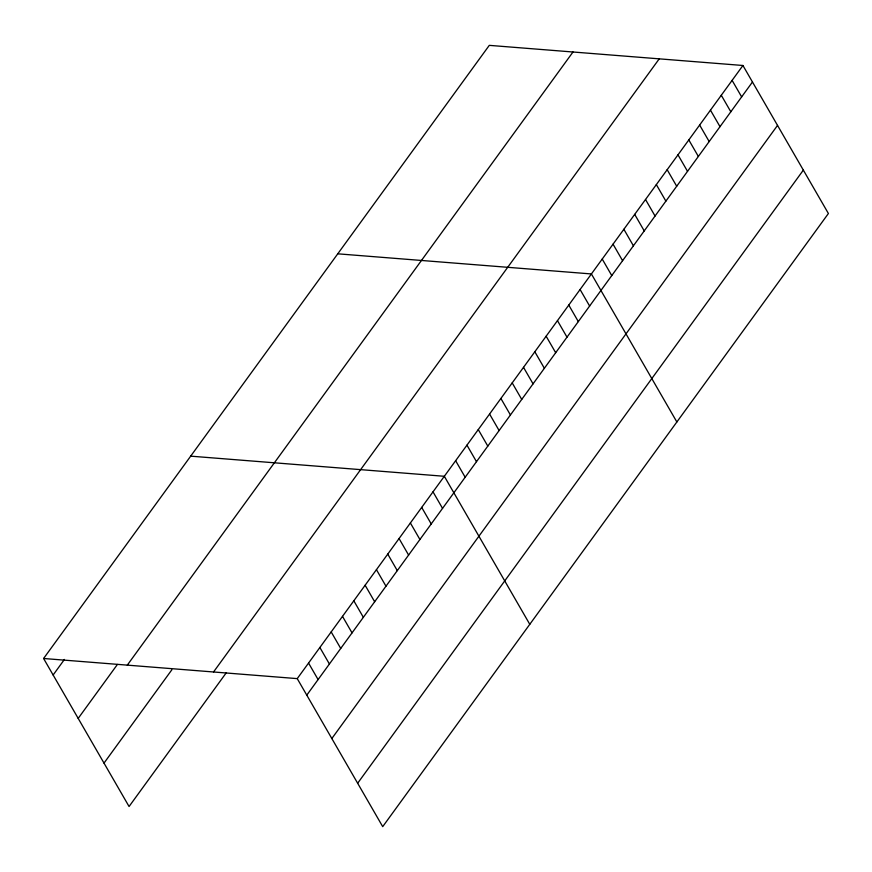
<?xml version="1.0" encoding="UTF-8"?>
<svg xmlns="http://www.w3.org/2000/svg" width="872" height="872" viewBox="0 0 872 872"><rect width="100%" height="100%" fill="white"/><g stroke="black" fill="none" stroke-linecap="round" stroke-linejoin="round"><path stroke-width="1.31" d="M43.6 658.491L489.29 45.355L742.933 65.487L828.4 213.509L382.71 826.645L297.243 678.623L43.6 658.491L129.067 806.513L226.36 672.661M53.138 674.993L64.452 659.428M78.186 718.397L117.415 664.442M127.301 665.129L572.991 52.004M104.008 763.109L171.893 669.729M213.542 671.974L659.232 58.849M297.243 678.623L742.933 65.487M306.781 695.137L752.471 82.001M331.84 738.529L777.53 125.405M357.651 783.241L803.341 170.116M337.758 253.817L591.401 273.95L676.868 421.983M190.674 456.154L444.328 476.286L529.784 624.308M732.109 80.377L741.647 96.89M721.286 95.266L730.823 111.779M710.462 110.155L720 126.669M699.638 125.056L709.176 141.558M688.815 139.945L698.352 156.448M677.991 154.835L687.528 171.348M667.167 169.724L676.705 186.237M656.344 184.613L665.881 201.127M645.52 199.503L655.057 216.016M634.696 214.392L644.234 230.906M623.872 229.282L633.41 245.795M613.049 244.171L622.586 260.684M602.225 259.06L611.763 275.574M580.087 289.515L589.625 306.028M568.773 305.08L578.31 321.594M557.459 320.645L566.996 337.159M546.145 336.211L555.682 352.724M534.83 351.776L544.368 368.289M523.516 367.341L533.054 383.854M512.202 382.906L521.739 399.42M500.888 398.471L510.425 414.974M489.574 414.037L499.111 430.539M478.27 429.591L487.797 446.104M466.956 445.156L476.483 461.67M455.642 460.721L465.168 477.235M433.013 491.852L442.54 508.365M421.699 507.417L431.226 523.93M410.385 522.982L419.912 539.495M399.071 538.547L408.597 555.061M387.757 554.112L397.283 570.615M376.442 569.678L385.969 586.18M365.128 585.232L374.655 601.745M353.814 600.797L363.352 617.311M342.5 616.362L352.037 632.876M331.186 631.928L340.723 648.441M319.871 647.493L329.409 664.006M308.557 663.058L318.095 679.571"/></g></svg>
